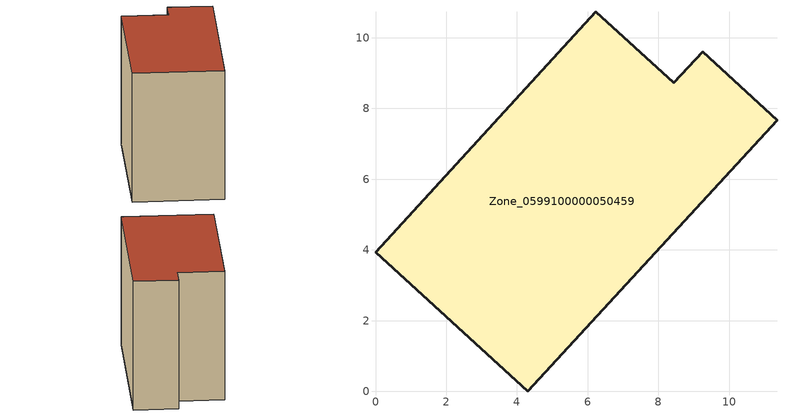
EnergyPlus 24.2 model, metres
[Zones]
Zone_0599100000050459
 floor ground (C_G): 4.3,0 0,3.94 6.23,10.74 8.43,8.72 9.25,9.6 11.35,7.66 z0
 wall outside (C_F): 9.25,9.6 8.43,8.72 6.23,10.74 0,3.94 4.3,0 11.35,7.66 9.25,9.6 z0:8.82
 roof outside (C_R): 4.3,0 11.35,7.66 9.25,9.6 8.43,8.72 6.23,10.74 0,3.94 z8.82
[BUILDING]
Pand.0599100000050459: North Axis=0; Terrain=City; Loads Convergence Tolerance Value=0.04; Temperature Convergence Tolerance Value=0.4; Solar Distribution=FullExterior; Maximum Number of Warmup Days=25; Minimum Number of Warmup Days=1
[Site:Location]
Rotterdam.The.Hague.AP_ZH_NLD Design_Conditions: Latitude=51.96; Longitude=4.45; Time Zone=1; Elevation=-4.5
[SITE:GROUNDTEMPERATURE:BUILDINGSURFACE]
18, 18, 18, 18, 18, 18, 18, 18, 18, 18, 18, 18
[MATERIAL] Thermal Absorptance=0.9; Solar Absorptance=0.7; Visible Absorptance=0.7
Name | Roughness | Thickness | Conductivity | Density | Specific Heat
G.TC.1975-1991 | MediumSmooth | 0.15 | 0.288461 | 540 | 1210
F.TC.1975-1991 | Rough | 0.3 | 0.230769 | 1920 | 840
R.TC.1975-1991 | MediumRough | 0.2 | 0.153846 | 1500 | 1000
[CONSTRUCTION]
C_G: G.TC.1975-1991
C_F: F.TC.1975-1991
C_R: R.TC.1975-1991
[ZONE]
Zone_0599100000050459: Type=1; Multiplier=1; Ceiling Height=Autocalculate; Volume=Autocalculate; Floor Area=autocalculate; Part of Total Floor Area=Yes
[ZONEINFILTRATION:DESIGNFLOWRATE]
Infil_Zone_0599100000050459: Zone or ZoneList or Space or SpaceList=Zone_0599100000050459; Schedule=AlwaysOn; Design Flow Rate Calculation Method=Flow/Area; Flow Rate per Floor Area=0.003; Constant Term Coefficient=1; Temperature Term Coefficient=0; Velocity Term Coefficient=0; Velocity Squared Term Coefficient=0
[HVACTEMPLATE:ZONE:IDEALLOADSAIRSYSTEM]
Zone_0599100000050459: Maximum Heating Supply Air Temperature=50; Minimum Cooling Supply Air Temperature=13; Maximum Heating Supply Air Humidity Ratio=0.0156; Minimum Cooling Supply Air Humidity Ratio=0.0077; Heating Limit=NoLimit; Cooling Limit=NoLimit; Dehumidification Control Type=ConstantSensibleHeatRatio; Cooling Sensible Heat Ratio=0.7; Dehumidification Setpoint=60; Humidification Control Type=None; Humidification Setpoint=30; Outdoor Air Method=None; Outdoor Air Flow Rate per Person=0.00944; Outdoor Air Flow Rate per Zone Floor Area=0; Outdoor Air Flow Rate per Zone=0; Demand Controlled Ventilation Type=None; Outdoor Air Economizer Type=NoEconomizer; Heat Recovery Type=None; Sensible Heat Recovery Effectiveness=0.7; Latent Heat Recovery Effectiveness=0.65
[ZONECONTROL:THERMOSTAT]
ThermostatControl_Zone_0599100000050459: Zone or ZoneList=Zone_0599100000050459; Control Type Schedule=DualSetpointControlType; Control 1=Thermostat_Zone_0599100000050459; Temperature Difference Between Cutout And Setpoint=0
[THERMOSTATSETPOINT:DUALSETPOINT]
Thermostat_Zone_0599100000050459: Heating Setpoint Temperature Schedule=HeatingSetpoint_Zone_0599100000050459; Cooling Setpoint Temperature Schedule=CoolingSetpoint_Zone_0599100000050459
[SCHEDULE:COMPACT]
HeatingSetpoint_Zone_0599100000050459: Through: 12/31, For: AllDays, Until: 24:00, 21
CoolingSetpoint_Zone_0599100000050459: Through: 12/31, For: AllDays, Until: 24:00, 24
DualSetpointControlType: Through: 12/31, For: AllDays, Until: 24:00, 4
AlwaysOn: Through: 12/31, For: AllDays, Until: 24:00, 1
